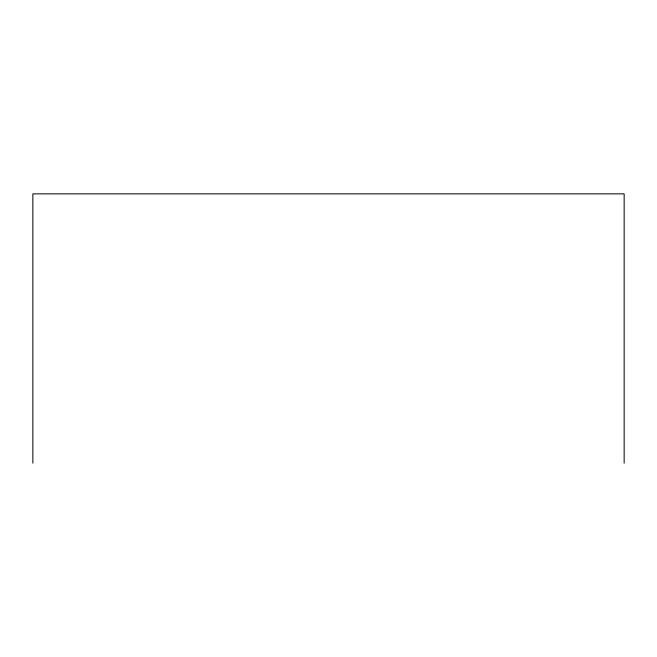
<?xml version="1.0" encoding="UTF-8"?>
<svg xmlns="http://www.w3.org/2000/svg" width="657" height="657" viewBox="0 0 657 657"><rect width="100%" height="100%" fill="white"/><g stroke="black" fill="none" stroke-linecap="round" stroke-linejoin="round"><path stroke-width="0.99" d="M624.15 463.136L624.15 193.864L32.85 193.864L32.85 463.136"/></g></svg>
